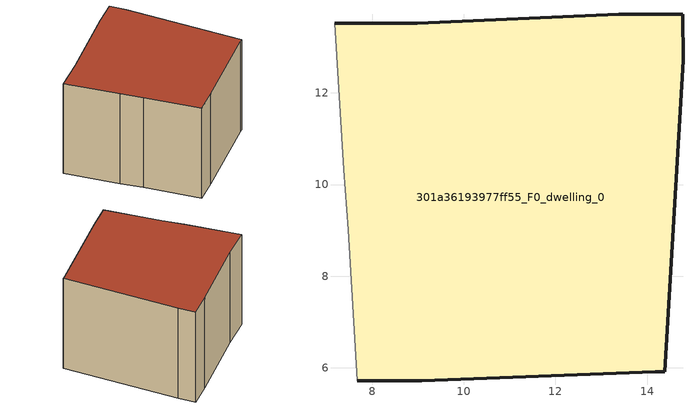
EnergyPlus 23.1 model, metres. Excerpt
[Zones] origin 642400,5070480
301a36193977ff55_F0_dwelling_0
 floor ground (EU_floor_Construction): 14.78,13.72 14.78,12.72 14.38,5.91 14.18,5.91 9.08,5.71 7.68,5.71 7.48,9.02 7.38,10.32 7.18,13.52 8.98,13.52 13.38,13.72 z0
 wall outside (EU_wall_Construction): 7.68,5.71 9.08,5.71 14.18,5.91 14.38,5.91 14.78,12.72 14.78,13.72 13.38,13.72 8.98,13.52 7.18,13.52 z0:6
 wall adiabatic (EU_wall_Construction): 7.18,13.52 7.38,10.32 7.48,9.02 7.68,5.71 z0:6
 roof outside (EU_roof_Construction): 14.38,5.91 14.78,12.72 14.78,13.72 13.38,13.72 8.98,13.52 7.18,13.52 7.38,10.32 7.48,9.02 7.68,5.71 9.08,5.71 14.18,5.91 z6
[Building]
EU S2 Campaign: North Axis=0; Terrain=City; Solar Distribution=FullExterior
[Site:Location]
Lyon-Bron: Latitude=45.75; Longitude=5; Time Zone=1; Elevation=198
[SizingPeriod:WeatherFileDays]
AnnualSizingPeriod: Begin Month=1; Begin Day of Month=1; End Month=12; End Day of Month=31; Day of Week for Start Day=Monday; Use Weather File Daylight Saving Period=No; Use Weather File Rain and Snow Indicators=No
[MATERIAL]
EU_InternalMass_Material: Roughness=MediumRough; Thickness=0.1; Conductivity=1; Density=1800; Specific Heat=900; Thermal Absorptance=0.9; Solar Absorptance=0.7; Visible Absorptance=0.7
[MATERIAL:NOMASS] Roughness=MediumRough; Thermal Absorptance=0.9; Solar Absorptance=0.7; Visible Absorptance=0.7
Name | Thermal Resistance
EU_wall_NoMass | 0.462963
EU_roof_NoMass | 0.806452
EU_floor_NoMass | 0.5
[CONSTRUCTION]
EU_wall_Construction: EU_wall_NoMass
EU_roof_Construction: EU_roof_NoMass
EU_floor_Construction: EU_floor_NoMass
EU_InternalMass_Construction: EU_InternalMass_Material
[ZONE]
301a36193977ff55_F0_dwelling_0: Type=1; Multiplier=1; Ceiling Height=autocalculate; Volume=336.762; Floor Area=autocalculate; Part of Total Floor Area=Yes
[INTERNALMASS]
301a36193977ff55_F0_dwelling_0_EU_InternalMass: Construction=EU_InternalMass_Construction; Zone or ZoneList=301a36193977ff55_F0_dwelling_0; Surface Area=56.127
[OTHEREQUIPMENT]
EU_Step8_InternalGain_301a36193977ff55_F0_dwelling_0_f000: Fuel Type=Electricity; Zone or ZoneList or Space or SpaceList=301a36193977ff55_F0_dwelling_0; Schedule=EU_Step8_GainSchedule_301a36193977ff55_F0_dwelling_0_f000; Design Level Calculation Method=Watts/Area; Power per Zone Floor Area=1; Fraction Latent=0; Fraction Radiant=0; Fraction Lost=0; Carbon Dioxide Generation Rate=0; EndUse Subcategory=EU_Step8_InternalGains
[ZONEVENTILATION:DESIGNFLOWRATE]
EU_ConstantAir_301a36193977ff55_F0_dwelling_0: Zone or ZoneList or Space or SpaceList=301a36193977ff55_F0_dwelling_0; Schedule=EU_AlwaysOn; Design Flow Rate Calculation Method=AirChanges/Hour; Air Changes per Hour=0.4; Ventilation Type=Natural; Fan Pressure Rise=0; Fan Total Efficiency=1; Constant Term Coefficient=1; Temperature Term Coefficient=0; Velocity Term Coefficient=0; Velocity Squared Term Coefficient=0; Minimum Indoor Temperature=-100; Maximum Indoor Temperature=100; Delta Temperature=-100; Minimum Outdoor Temperature=-100; Maximum Outdoor Temperature=100; Maximum Wind Speed=40
[HVACTEMPLATE:THERMOSTAT]
EU_HeatOnly_301a36193977ff55_F0_dwelling_0: Constant Heating Setpoint=20; Constant Cooling Setpoint=50
[HVACTEMPLATE:ZONE:IDEALLOADSAIRSYSTEM]
301a36193977ff55_F0_dwelling_0: Template Thermostat=EU_HeatOnly_301a36193977ff55_F0_dwelling_0; System Availability Schedule=EU_AlwaysOn; Maximum Heating Supply Air Temperature=50; Minimum Cooling Supply Air Temperature=13; Maximum Heating Supply Air Humidity Ratio=0.0156; Minimum Cooling Supply Air Humidity Ratio=0.0077; Heating Limit=NoLimit; Cooling Limit=NoLimit; Heating Availability Schedule=EU_AlwaysOn; Cooling Availability Schedule=EU_CoolingOff; Dehumidification Control Type=ConstantSensibleHeatRatio; Cooling Sensible Heat Ratio=0.7; Dehumidification Setpoint=60; Humidification Control Type=None; Humidification Setpoint=30; Outdoor Air Method=None; Outdoor Air Flow Rate per Person=0.00944; Outdoor Air Flow Rate per Zone Floor Area=0; Outdoor Air Flow Rate per Zone=0; Demand Controlled Ventilation Type=None; Outdoor Air Economizer Type=NoEconomizer; Heat Recovery Type=None; Sensible Heat Recovery Effectiveness=0.7; Latent Heat Recovery Effectiveness=0.65
[SIZING:ZONE]
301a36193977ff55_F0_dwelling_0: Zone Cooling Design Supply Air Temperature Input Method=SupplyAirTemperature; Zone Cooling Design Supply Air Temperature=13; Zone Heating Design Supply Air Temperature Input Method=SupplyAirTemperature; Zone Heating Design Supply Air Temperature=50; Zone Cooling Design Supply Air Humidity Ratio=0.008; Zone Heating Design Supply Air Humidity Ratio=0.008; Cooling Design Air Flow Method=DesignDay; Cooling Design Air Flow Rate=0; Cooling Minimum Air Flow per Zone Floor Area=0.000762; Cooling Minimum Air Flow=0; Cooling Minimum Air Flow Fraction=0.2; Heating Design Air Flow Method=DesignDay; Heating Design Air Flow Rate=0; Heating Maximum Air Flow per Zone Floor Area=0.002032; Heating Maximum Air Flow=0.141576; Heating Maximum Air Flow Fraction=0.3; Account for Dedicated Outdoor Air System=No; Dedicated Outdoor Air System Control Strategy=NeutralSupplyAir; Dedicated Outdoor Air Low Setpoint Temperature for Design=autosize; Dedicated Outdoor Air High Setpoint Temperature for Design=autosize; Zone Load Sizing Method=Sensible Load Only No Latent Load; Zone Latent Cooling Design Supply Air Humidity Ratio Input Method=HumidityRatioDifference; Zone Cooling Design Supply Air Humidity Ratio Difference=0.005; Zone Latent Heating Design Supply Air Humidity Ratio Input Method=HumidityRatioDifference; Zone Humidification Design Supply Air Humidity Ratio Difference=0.005
[SCHEDULE:CONSTANT]
Name | Hourly Value
EU_AlwaysOn | 1
EU_CoolingOff | 0
[SCHEDULE:FILE]
EU_Step8_GainSchedule_301a36193977ff55_F0_dwelling_0_f000: File=../../schedules/301a36193977ff55/301a36193977ff55_F0_dwelling_0_f000_gain.csv; Column Number=1; Rows to Skip at Top=0; Number of Hours of Data=8760; Column Separator=Comma; Interpolate to Timestep=No; Minutes per Item=60; Adjust Schedule for Daylight Savings=Yes
